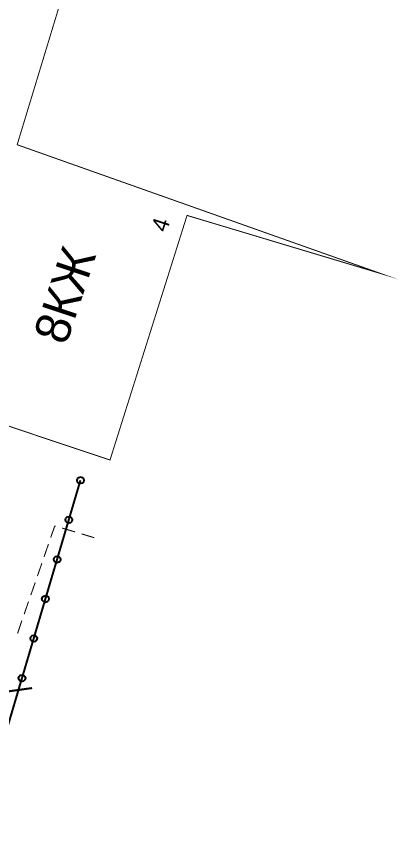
# Model space of a CAD drawing. Extents: x -2634 to -2115, y -2142 to -1393.
# Drawn here: x -2302.4 to -2274, y -1973.2 to -1912.3 of the extents above; entities that cross this region are included whole.
import ezdxf

# ---------------------------------------------------------------- set-up
doc = ezdxf.new("R2010")
doc.units = 0
doc.header["$MEASUREMENT"] = 0
for name, color, linetype in [('500_Огражд-Ограждения', 7, 'Continuous'), ('500_Строен-Здания', 7, 'Continuous'), ('500_Трубоп-Газопровод', 7, 'Continuous')]:
    doc.layers.add(name, color=color, linetype=linetype)

msp = doc.modelspace()

# ---------------------------------------------------------------- linework, layer by layer
at = {"layer": '500_Огражд-Ограждения', "color": 0, "const_width": 0.15}
msp.add_lwpolyline([(-2297.7, -1946.7), (-2305.5, -1973.09), (-2335.8, -1965.14)], dxfattribs=at)
at = {"layer": '500_Огражд-Ограждения', "color": 0}
for points in [[(-2297.7, -1946.45), (-2297.57, -1946.49), (-2297.48, -1946.58), (-2297.45, -1946.7), (-2297.48, -1946.83), (-2297.57, -1946.92), (-2297.7, -1946.95), (-2297.82, -1946.92), (-2297.91, -1946.83), (-2297.95, -1946.7), (-2297.91, -1946.58), (-2297.82, -1946.49)], [(-2298.56, -1949.38), (-2298.44, -1949.42), (-2298.35, -1949.51), (-2298.31, -1949.63), (-2298.35, -1949.76), (-2298.44, -1949.85), (-2298.56, -1949.88), (-2298.69, -1949.85), (-2298.78, -1949.76), (-2298.81, -1949.63), (-2298.78, -1949.51), (-2298.69, -1949.42)], [(-2299.43, -1952.32), (-2299.31, -1952.35), (-2299.21, -1952.44), (-2299.18, -1952.57), (-2299.21, -1952.69), (-2299.31, -1952.78), (-2299.43, -1952.82), (-2299.56, -1952.78), (-2299.65, -1952.69), (-2299.68, -1952.57), (-2299.65, -1952.44), (-2299.56, -1952.35)], [(-2300.3, -1955.25), (-2300.17, -1955.28), (-2300.08, -1955.37), (-2300.05, -1955.5), (-2300.08, -1955.62), (-2300.17, -1955.72), (-2300.3, -1955.75), (-2300.42, -1955.72), (-2300.51, -1955.62), (-2300.55, -1955.5), (-2300.51, -1955.37), (-2300.42, -1955.28)], [(-2301.16, -1958.18), (-2301.04, -1958.21), (-2300.95, -1958.31), (-2300.91, -1958.43), (-2300.95, -1958.56), (-2301.04, -1958.65), (-2301.16, -1958.68), (-2301.29, -1958.65), (-2301.38, -1958.56), (-2301.41, -1958.43), (-2301.38, -1958.31), (-2301.29, -1958.21)], [(-2302.03, -1961.11), (-2301.91, -1961.15), (-2301.81, -1961.24), (-2301.78, -1961.36), (-2301.81, -1961.49), (-2301.91, -1961.58), (-2302.03, -1961.61), (-2302.16, -1961.58), (-2302.25, -1961.49), (-2302.28, -1961.36), (-2302.25, -1961.24), (-2302.16, -1961.15)]]:
    msp.add_lwpolyline(points, close=True, dxfattribs=at)
at = {"layer": '500_Строен-Здания', "color": 0, "const_width": 0.07}
msp.add_lwpolyline([(-2295.51, -1945.2), (-2308.27, -1940.93), (-2304.77, -1929.56), (-2306.74, -1928.96), (-2323.05, -1924.01), (-2325.31, -1923.32), (-2314.74, -1888.91), (-2294.29, -1895.15), (-2302.39, -1921.83), (-2275.41, -1931.39), (-2289.8, -1927.07)], close=True, dxfattribs=at)
at = {"layer": '500_Строен-Здания', "color": 0, "const_width": 0.075}
for points in [[(-2299.91, -1950.96), (-2299.6, -1950.08)], [(-2299.6, -1950.08), (-2299.54, -1950.1)], [(-2299.06, -1950.24), (-2298.1, -1950.53)], [(-2297.62, -1950.67), (-2296.67, -1950.96)], [(-2300.4, -1952.38), (-2300.07, -1951.43)], [(-2300.89, -1953.8), (-2300.56, -1952.85)], [(-2301.38, -1955.21), (-2301.05, -1954.27)], [(-2301.87, -1956.63), (-2301.55, -1955.69)], [(-2302.36, -1958.05), (-2302.04, -1957.1)]]:
    msp.add_lwpolyline(points, dxfattribs=at)
at = {"layer": '500_Трубоп-Газопровод', "color": 5, "const_width": 0.15}
msp.add_lwpolyline([(-2301.28, -1962.1), (-2305.25, -1962.65)], dxfattribs=at)

# ---------------------------------------------------------------- texts
at = {"layer": '500_Строен-Здания', "color": 214}
msp.add_text('4', height=1.23, rotation=71.92, dxfattribs=at).set_placement((-2291.32, -1928.38))
at = {"layer": '500_Строен-Здания', "color": 5}
msp.add_text('8КЖ', height=2.59, rotation=71.57, dxfattribs=at).set_placement((-2298.77, -1936.76))

doc.saveas('drawing.dxf')
